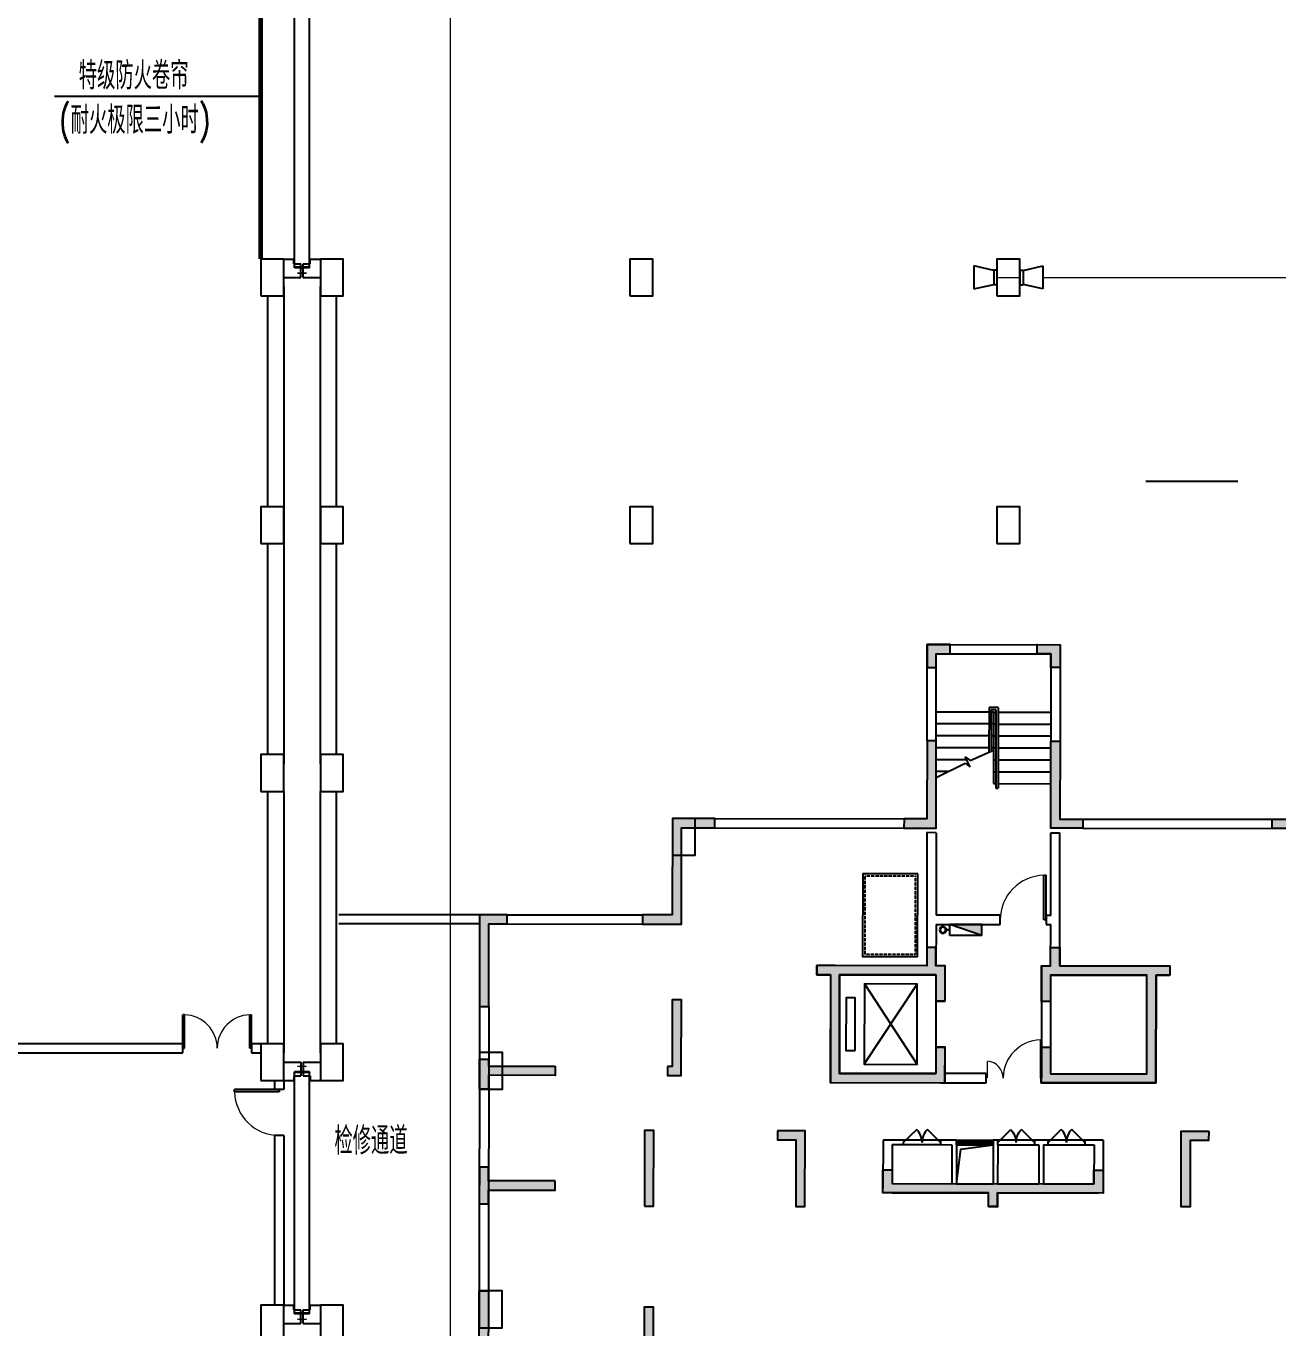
# Model space of a CAD drawing. Extents: x -781653 to 929899, y -295171 to 30012.
# Drawn here: x 249536 to 276832, y -184501 to -156124 of the extents above; entities that cross this region are included whole.
import ezdxf
from ezdxf.enums import TextEntityAlignment as Align

# ---------------------------------------------------------------- set-up
doc = ezdxf.new("R2010")
doc.units = 0
doc.header["$LTSCALE"] = 10
doc.header["$MEASUREMENT"] = 0
doc.linetypes.add('BORDER', pattern=[1.75, 0.5, -0.25, 0.5, -0.25, 0, -0.25])
doc.linetypes.add('DASH', pattern=[0.35, 0.25, -0.1])
doc.layers.get('0').update_dxf_attribs({"linetype": 'CONTINUOUS'})
for name, color, linetype in [('COLUMN', 1, 'CONTINUOUS'), ('DIM_SYMB', 3, 'CONTINUOUS'), ('HT-TEXT', 7, 'CONTINUOUS'), ('JPS-X', 1, 'BORDER'), ('JPS-XHS', 7, 'CONTINUOUS'), ('LVTRY', 6, 'CONTINUOUS'), ('RD-equip', 3, 'CONTINUOUS'), ('solid', 252, 'CONTINUOUS'), ('STAIR', 9, 'CONTINUOUS'), ('TEXT', 7, 'CONTINUOUS'), ('wall', 8, 'CONTINUOUS'), ('wall-jg', 7, 'CONTINUOUS'), ('WINDOW', 4, 'CONTINUOUS'), ('结构墙', 1, 'CONTINUOUS')]:
    doc.layers.add(name, color=color, linetype=linetype)
doc.layers.add('RD-line', color=2, linetype='CONTINUOUS', lineweight=0)
doc.styles.add('_TEL_DIM', font='SIMPLEX', dxfattribs={"width": 0.8, "height": 3.5, "bigfont": 'HZTXT'})
doc.styles.add('FS2', font='tjromans.shx', dxfattribs={"width": 0.8, "bigfont": 'tjhztxt.shx'})
doc.linetypes.add('BRA', pattern='A,2.8,-0.1,["B",_TEL_DIM,S=0.07,R=0,X=0,Y=-0.12],-0.25', length=3.15)
doc.linetypes.add('CCTV', pattern='A,2.8,-0.1,["V",_TEL_DIM,S=0.07,R=0,X=0,Y=-0.12],-0.25', length=3.15)

# ---------------------------------------------------------------- blocks, each defined once
blk = doc.blocks.new('$DorLib2D$00000002')
for p, q in [((-0.5, 0), (-0.5, 0.4875)), ((-0.475, 0.4875), (-0.5, 0.4875)), ((-0.475, 0), (-0.475, 0.4875)), ((0.475, 0), (0.475, 0.4875)), ((0.475, 0.4875), (0.5, 0.4875)), ((0.5, 0), (0.5, 0.4875)), ((-0.5, 0), (-0.475, 0)), ((0.5, 0), (0.475, 0))]:
    blk.add_line(p, q)
at = {"lineweight": 13}
for centre, start, end in [((-0.4875, 0), 0, 88.53072), ((0.4875, 0), 91.46928, 180)]:
    blk.add_arc(centre, 0.4875, start, end, dxfattribs=at)
blk = doc.blocks.new('DXHS')
at = {"layer": 'JPS-XHS'}
blk.add_hatch(color=256, dxfattribs=at).paths.add_polyline_path([(-350, 240), (-350, 0), (350, 0)])
at = {"layer": 'JPS-XHS', "linetype": 'Continuous'}
for p, q in [((-350, 240), (-350, 0)), ((-350, 240), (350, 240)), ((-350, 0), (350, 0)), ((350, 240), (350, 0))]:
    blk.add_line(p, q, dxfattribs=at)
at = {"layer": 'JPS-XHS'}
blk.add_line((-350, 240), (350, 0), dxfattribs=at)
blk = doc.blocks.new('FF')
at = {"linetype": 'Continuous'}
for radius in [75, 60]:
    blk.add_circle((0, 0), radius, dxfattribs=at)
blk = doc.blocks.new('$DorLib2D$00000001')
for p, q in [((0.45, 0.975), (0.5, 0.975)), ((0.45, 0), (0.45, 0.975)), ((0.5, 0), (0.5, 0.975)), ((0.5, 0), (0.45, 0))]:
    blk.add_line(p, q)
at = {"lineweight": 13}
blk.add_arc((0.475, 0), 0.975, 91.4693, 180, dxfattribs=at)
blk = doc.blocks.new('$DorLib2D$00000116')
at = {"color": 0}
for p, q in [((-0.5, 0), (-0.146, 0.354)), ((0.5, 0), (0.146, 0.354))]:
    blk.add_line(p, q, dxfattribs=at)
for centre, start, end in [((-0.5, 0), 0, 45), ((0.5, 0), 135, 180)]:
    blk.add_arc(centre, 0.5, start, end, dxfattribs=at)
blk = doc.blocks.new('$WINLIB2D$00000001')
for p, q in [((-0.5, 0.5), (0.5, 0.5)), ((-0.5, 0.5), (-0.5, -0.5)), ((0.5, -0.5), (0.5, 0.5)), ((0.5, 0.167), (-0.5, 0.167)), ((0.5, -0.167), (-0.5, -0.167)), ((-0.5, -0.5), (0.5, -0.5))]:
    blk.add_line(p, q)
blk = doc.blocks.new('$DorLib2D$00000025')
at = {"const_width": 0.02}
for points in [[(0.481, -0.001), (0.481, 0.691)], [(-0.481, 0.001), (-0.481, 0.308)]]:
    blk.add_lwpolyline(points, dxfattribs=at)
at = {"lineweight": 13}
for centre, radius, start, end in [((0.505, -0.002), 0.699, 91.9397, 179.7238), ((-0.501, 0.003), 0.307, 359.7899, 85.7508)]:
    blk.add_arc(centre, radius, start, end, dxfattribs=at)
blk = doc.blocks.new('A$C792B4C8B')
at = {"layer": 'solid'}
for points in [[(10700, 9500), (10700, 8925), (10900, 8925), (10900, 9700), (10700, 9700), (10700, 10100), (10500, 10100), (10500, 9700), (8100, 9700), (8100, 9500), (8400, 9500), (8400, 7150), (10900, 7150), (10900, 7925), (10700, 7925), (10700, 7350), (8600, 7350), (8600, 9500)], [(9750, 4950), (9750, 5250), (9550, 5250), (9550, 4750), (11850, 4750), (11850, 4450), (12050, 4450), (12050, 4750), (14350, 4750), (14350, 5250), (14150, 5250), (14150, 4950)]]:
    blk.add_hatch(color=8, dxfattribs=at).paths.add_polyline_path(points)
at = {"layer": 'DIM_SYMB', "color": 8}
blk.add_lwpolyline([(12600, 13670, 0, 0, 0), (12600, 15593, 0, 0, 0), (11300, 15593, 0, 0, 0), (11300, 14750, 80, 0, 0), (11300, 14450, 0, 0, 0)], format="xyseb", dxfattribs=at)
at = {"layer": 'JPS-X', "color": 8, "const_width": 50}
blk.add_lwpolyline([(10925, 10480), (11000, 10480)], dxfattribs=at)
at = {"layer": 'LVTRY', "color": 8}
blk.add_lwpolyline([(11150, 4950), (11248, 5706), (11950, 5800)], dxfattribs=at)
at = {"layer": 'STAIR', "color": 8}
for p, q in [((11850, 15330), (11850, 14352)), ((12050, 15330), (11850, 15330)), ((12050, 15330), (12050, 13570)), ((11850, 15230), (10700, 15230)), ((11900, 15280), (11900, 14374)), ((12000, 15280), (11900, 15280)), ((11950, 15230), (11900, 15230)), ((11950, 15230), (11950, 14397)), ((11950, 15230), (12000, 15230)), ((11950, 15230), (11950, 13670)), ((12000, 15280), (12000, 13570)), ((12050, 15230), (13200, 15230)), ((11850, 14970), (10700, 14970)), ((11950, 14970), (11900, 14970)), ((11950, 14970), (12000, 14970)), ((12050, 14970), (13200, 14970)), ((11850, 14710), (10700, 14710)), ((11950, 14710), (11900, 14710)), ((11950, 14710), (12000, 14710)), ((12050, 14710), (13200, 14710)), ((11850, 14450), (10700, 14450)), ((11363, 14190), (10700, 14190)), ((11333, 14253), (11439, 14172)), ((11438, 14037), (11333, 14253)), ((11439, 14172), (11950, 14397)), ((11950, 14450), (11900, 14450)), ((11950, 14450), (12000, 14450)), ((11950, 14190), (12000, 14190)), ((12050, 14450), (13200, 14450)), ((12050, 14190), (13200, 14190)), ((10700, 13804), (11332, 14119)), ((10953, 13930), (10700, 13930)), ((11332, 14119), (11438, 14037)), ((11950, 13930), (12000, 13930)), ((12050, 13930), (13200, 13930)), ((11950, 13670), (12000, 13670)), ((12050, 13670), (13200, 13670)), ((12000, 13570), (12050, 13570)), ((9140, 7550), (10290, 9300)), ((9140, 9300), (10290, 7550)), ((10700, 8925), (10700, 7925)), ((10800, 5900), (10000, 5900)), ((10000, 5800), (10800, 5800)), ((12850, 5900), (12050, 5900)), ((12050, 5800), (12850, 5800)), ((13950, 5900), (13150, 5900)), ((13150, 5800), (13950, 5800))]:
    blk.add_line(p, q, dxfattribs=at)
for points in [[(10300, 11700), (9100, 11700), (9100, 9900), (10300, 9900)], [(10290, 7550), (10290, 9300), (9140, 9300), (9140, 7550)], [(8940, 7850), (8940, 9000), (8740, 9000), (8740, 7850)]]:
    blk.add_lwpolyline(points, close=True, dxfattribs=at)
at = {"layer": 'STAIR', "color": 8, "linetype": 'DASH'}
blk.add_lwpolyline([(10250, 11650), (9150, 11650), (9150, 9950), (10250, 9950)], close=True, dxfattribs=at)
at = {"layer": 'wall', "color": 8}
for p, q in [((10500, 12600), (10500, 10700)), ((10700, 12600), (10500, 12600)), ((10700, 12600), (10700, 10800)), ((13200, 10800), (13200, 12600)), ((13200, 12600), (13400, 12600)), ((13400, 10700), (13400, 12600)), ((12100, 10800), (10700, 10800)), ((12100, 10600), (12100, 10800)), ((13200, 10800), (13100, 10800)), ((13100, 10800), (13100, 10600)), ((10500, 10700), (10500, 9700)), ((10700, 10600), (12100, 10600)), ((10700, 10600), (10700, 9700)), ((13100, 10600), (13200, 10600)), ((13200, 9700), (13200, 10600)), ((13400, 9700), (13400, 10700)), ((8500, 9700), (8100, 9700)), ((8100, 9500), (8100, 9700)), ((10500, 9700), (8500, 9700)), ((10900, 9700), (10700, 9700)), ((10900, 8925), (10900, 9700)), ((13000, 9700), (13000, 7350)), ((13000, 9700), (13200, 9700)), ((13400, 9700), (15400, 9700)), ((15400, 9700), (15800, 9700)), ((15800, 9700), (15800, 9500)), ((8400, 9500), (8100, 9500)), ((8400, 9500), (8400, 7150)), ((8600, 9500), (8600, 7350)), ((10600, 9500), (8600, 9500)), ((10700, 9500), (10600, 9500)), ((10700, 9500), (10700, 8925)), ((13200, 9500), (13200, 7350)), ((13200, 9500), (13300, 9500)), ((13300, 9500), (15300, 9500)), ((15300, 7350), (15300, 9500)), ((15500, 9500), (15800, 9500)), ((15500, 7150), (15500, 9500)), ((10700, 8925), (10900, 8925)), ((10900, 7925), (10700, 7925)), ((10700, 7925), (10700, 7350)), ((10900, 7350), (10900, 7925)), ((8400, 7150), (10800, 7150)), ((8600, 7350), (10700, 7350)), ((10800, 7150), (11800, 7150)), ((11800, 7350), (10900, 7350)), ((11800, 7150), (11800, 7350)), ((13000, 7350), (13000, 7150)), ((13000, 7150), (13100, 7150)), ((13100, 7150), (15500, 7150)), ((13200, 7350), (15300, 7350)), ((10000, 5900), (9550, 5900)), ((9550, 5900), (9550, 4850)), ((9750, 5800), (10000, 5800)), ((9750, 5800), (9750, 4950)), ((10000, 5800), (10000, 5900)), ((11150, 5900), (10800, 5900)), ((10800, 5900), (10800, 5800)), ((10800, 5800), (11050, 5800)), ((11050, 5800), (11050, 4950)), ((11150, 5800), (11150, 5900)), ((11150, 5800), (11150, 4950)), ((12050, 5900), (11950, 5900)), ((11950, 5900), (11950, 5800)), ((11950, 5800), (11950, 4950)), ((12050, 5800), (12050, 5900)), ((12050, 5800), (12050, 4950)), ((13050, 5900), (12850, 5900)), ((12850, 5900), (12850, 5800)), ((12850, 5800), (12950, 5800)), ((12950, 5800), (12950, 4950)), ((13150, 5900), (13050, 5900)), ((13050, 5800), (13150, 5800)), ((13050, 5800), (13050, 4950)), ((13150, 5800), (13150, 5900)), ((14350, 5900), (13950, 5900)), ((13950, 5900), (13950, 5800)), ((13950, 5800), (14150, 5800)), ((14150, 5800), (14150, 4950)), ((14350, 5900), (14350, 4950)), ((9750, 4950), (11050, 4950)), ((11150, 4950), (11950, 4950)), ((11950, 4950), (11950, 4950)), ((12050, 4950), (12950, 4950)), ((13050, 4950), (14150, 4950)), ((9750, 4750), (11150, 4750)), ((11150, 4750), (11850, 4750)), ((11850, 4450), (11850, 4750)), ((12050, 4750), (13050, 4750)), ((12050, 4750), (12050, 4750)), ((12050, 4450), (12050, 4750)), ((13050, 4750), (14250, 4750)), ((11850, 4450), (12050, 4450))]:
    blk.add_line(p, q, dxfattribs=at)
at = {"layer": 'wall-jg', "color": 8}
blk.add_line((10900, 8925), (10700, 8925), dxfattribs=at)
for points in [[(10900, 8925), (10900, 9700), (10700, 9700), (10700, 10100), (10500, 10100), (10500, 9700), (8100, 9700), (8100, 9500), (8400, 9500), (8400, 7150), (10900, 7150), (10900, 7925), (10700, 7925), (10700, 7350), (8600, 7350), (8600, 9500), (10700, 9500), (10700, 8925)], [(14350, 5250), (14350, 4750), (12050, 4750), (12050, 4450), (11850, 4450), (11850, 4750), (9550, 4750), (9550, 5250), (9750, 5250), (9750, 4950), (14150, 4950), (14150, 5250), (14350, 5250)]]:
    blk.add_lwpolyline(points, dxfattribs=at)
at = {"layer": 'WINDOW', "color": 8, "linetype": 'DASH'}
for p, q in [((10900, 8925), (10700, 8925)), ((10700, 7925), (10900, 7925))]:
    blk.add_line(p, q, dxfattribs=at)
at = {"layer": 'JPS-X', "color": 8, "xscale": -1}
blk.add_blockref('FF', (10850, 10480), dxfattribs=at)
at = {"layer": 'JPS-XHS', "color": 8, "rotation": 179.9999999999999}
blk.add_blockref('DXHS', (11350, 10600), dxfattribs=at)
at = {"layer": 'WINDOW', "color": 8}
for name, p, xscale, yscale, zscale in [('$DorLib2D$00000001', (12600, 10700), 1000, 1000, 1000), ('$DorLib2D$00000025', (12400, 7250), 1199.999999999999, 1199.999999999999, 1200), ('$DorLib2D$00000116', (12450, 5850), -800, 800, -800), ('$DorLib2D$00000116', (13550, 5850), 800, 800, 800)]:
    blk.add_blockref(name, p, dxfattribs=dict(at, xscale=xscale, yscale=yscale, zscale=zscale))
at = {"layer": 'WINDOW', "color": 8, "zscale": 800}
for name, p, xscale, yscale, rotation in [('$DorLib2D$00000116', (10400, 5850), 800, 800, 359.9999999999978), ('$WINLIB2D$00000001', (11550, 5850), -799.9999999999998, 99.99999999999997, 179.9999999999999)]:
    blk.add_blockref(name, p, dxfattribs=dict(at, xscale=xscale, yscale=yscale, rotation=rotation))
blk = doc.blocks.new('A$C0A254713')
at = {"layer": 'solid'}
h = blk.add_hatch(color=256, dxfattribs=at)
h.paths.add_polyline_path([(-31725, 19426), (-31825, 19426), (-31825, 19326), (-31725, 19326)])
h.paths.add_polyline_path([(-31325, 19426), (-31725, 19426), (-31725, 19326), (-31325, 19326)])
h.paths.add_polyline_path([(-31325, 19326), (-31725, 19326), (-31725, 18926), (-31625, 18926), (-31625, 19226), (-31325, 19226)])
h.paths.add_polyline_path([(-31725, 19326), (-31825, 19326), (-31825, 18926), (-31725, 18926)])
h = blk.add_hatch(color=256, dxfattribs=at)
h.paths.add_polyline_path([(-29025, 19426), (-28925, 19426), (-28925, 19326), (-29025, 19326)])
h.paths.add_polyline_path([(-29425, 19426), (-29025, 19426), (-29025, 19326), (-29425, 19326)])
h.paths.add_polyline_path([(-29425, 19326), (-29025, 19326), (-29025, 18926), (-29125, 18926), (-29125, 19226), (-29425, 19226)])
h.paths.add_polyline_path([(-29025, 19326), (-28925, 19326), (-28925, 18926), (-29025, 18926)])
for points in [[(-31625, 15426), (-31625, 17126), (-31625, 17326), (-31825, 17326), (-31825, 15626), (-32325, 15626), (-32325, 15426)], [(-28925, 15626), (-28925, 17326), (-29125, 17326), (-29125, 17126), (-29125, 15426), (-28425, 15426), (-28425, 15626)], [(-37375, 15626), (-37375, 13526), (-38025, 13526), (-38025, 13326), (-37175, 13326), (-37175, 15426), (-36450, 15426), (-36450, 15626)], [(-24300, 15626), (-24300, 15426), (-23575, 15426), (-23575, 13326), (-22725, 13326), (-22725, 13526), (-23375, 13526), (-23375, 15626)], [(-41575, 13526), (-41575, 11526), (-41375, 11526), (-41375, 13326), (-40975, 13326), (-40975, 13526)], [(-31625, 12226), (-31625, 11651), (-31425, 11651), (-31425, 12426), (-31625, 12426), (-31625, 12826), (-31825, 12826), (-31825, 12426), (-34225, 12426), (-34225, 12226), (-33925, 12226), (-33925, 9876), (-31425, 9876), (-31425, 10651), (-31625, 10651), (-31625, 10076), (-33725, 10076), (-33725, 12226)], [(-27025, 12226), (-27025, 10076), (-29125, 10076), (-29125, 10651), (-29325, 10651), (-29325, 9876), (-26825, 9876), (-26825, 12226), (-26525, 12226), (-26525, 12426), (-28925, 12426), (-28925, 12826), (-29125, 12826), (-29125, 12426), (-29325, 12426), (-29325, 11651), (-29125, 11651), (-29125, 12226)], [(-37175, 10026), (-37175, 11676), (-37375, 11676), (-37375, 10226), (-37475, 10226), (-37475, 10026)], [(-39925, 10026), (-39925, 10226), (-41375, 10226), (-41375, 10376), (-41575, 10376), (-41575, 9726), (-41375, 9726), (-41375, 10026)], [(-37775, 8826), (-37975, 8826), (-37975, 7176), (-37775, 7176)], [(-34475, 8826), (-35075, 8826), (-35075, 8626), (-34675, 8626), (-34675, 7176), (-34475, 7176)], [(-25675, 8626), (-25675, 8826), (-26275, 8826), (-26275, 7176), (-26075, 7176), (-26075, 8626)], [(-39925, 7526), (-39925, 7726), (-41375, 7726), (-41375, 8026), (-41575, 8026), (-41575, 7226), (-41375, 7226), (-41375, 7526)], [(-32575, 7676), (-32575, 7976), (-32775, 7976), (-32775, 7476), (-30475, 7476), (-30475, 7176), (-30275, 7176), (-30275, 7476), (-27975, 7476), (-27975, 7976), (-28175, 7976), (-28175, 7676)], [(-40575, 3326), (-40575, 3526), (-41375, 3526), (-41375, 5326), (-41575, 5326), (-41575, 3326)], [(-38775, 3526), (-38775, 3326), (-37775, 3326), (-37775, 3926), (-37475, 3926), (-37475, 4126), (-37775, 4126), (-37775, 4976), (-37975, 4976), (-37975, 3526)]]:
    blk.add_hatch(color=256, dxfattribs=at).paths.add_polyline_path(points)
at = {"layer": 'wall-jg'}
blk.add_line((-31425, 11651), (-31625, 11651), dxfattribs=at)
for points in [[(-31825, 18926), (-31625, 18926), (-31625, 19226), (-31325, 19226), (-31325, 19426), (-31825, 19426), (-31825, 18926)], [(-28925, 18926), (-29125, 18926), (-29125, 19226), (-29425, 19226), (-29425, 19426), (-28925, 19426), (-28925, 18926)], [(-32325, 15626), (-32325, 15426), (-31625, 15426), (-31625, 17126), (-31625, 17126), (-31625, 17326), (-31825, 17326), (-31825, 15626), (-32325, 15626)], [(-28425, 15626), (-28425, 15426), (-29125, 15426), (-29125, 17126), (-29125, 17126), (-29125, 17326), (-28925, 17326), (-28925, 15626), (-28425, 15626)], [(-38025, 13526), (-38025, 13326), (-37175, 13326), (-37175, 15426), (-36450, 15426), (-36450, 15626), (-37375, 15626), (-37375, 13526), (-38025, 13526)], [(-22725, 13526), (-22725, 13326), (-23575, 13326), (-23575, 15426), (-24300, 15426), (-24300, 15626), (-23375, 15626), (-23375, 13526), (-22725, 13526)], [(-31425, 11651), (-31425, 12426), (-31625, 12426), (-31625, 12826), (-31825, 12826), (-31825, 12426), (-34225, 12426), (-34225, 12226), (-33925, 12226), (-33925, 9876), (-31425, 9876), (-31425, 10651), (-31625, 10651), (-31625, 10076), (-33725, 10076), (-33725, 12226), (-31625, 12226), (-31625, 11651)], [(-29125, 11651), (-29325, 11651), (-29325, 12426), (-29125, 12426), (-29125, 12826), (-28925, 12826), (-28925, 12426), (-26525, 12426), (-26525, 12226), (-26825, 12226), (-26825, 9876), (-29325, 9876), (-29325, 10651), (-29125, 10651), (-29125, 10076), (-27025, 10076), (-27025, 12226), (-29125, 12226), (-29125, 11651)], [(-37475, 10226), (-37475, 10026), (-37175, 10026), (-37175, 11676), (-37375, 11676), (-37375, 10226), (-37475, 10226)], [(-37975, 7176), (-37775, 7176), (-37775, 8826), (-37975, 8826), (-37975, 7176)], [(-39925, 7726), (-41375, 7726), (-41375, 8026), (-41575, 8026), (-41575, 7226), (-41375, 7226), (-41375, 7526), (-39925, 7526), (-39925, 7726)], [(-27975, 7976), (-27975, 7476), (-30275, 7476), (-30275, 7176), (-30475, 7176), (-30475, 7476), (-32775, 7476), (-32775, 7976), (-32575, 7976), (-32575, 7676), (-28175, 7676), (-28175, 7976), (-27975, 7976)], [(-37775, 4126), (-37775, 4976), (-37975, 4976), (-37975, 3526), (-38775, 3526), (-38775, 3326), (-37775, 3326), (-37775, 3926), (-37475, 3926), (-37475, 4126), (-37775, 4126)]]:
    blk.add_lwpolyline(points, dxfattribs=at)
for points in [[(-40975, 13526), (-41575, 13526), (-41575, 11526), (-41375, 11526), (-41375, 13326), (-40975, 13326)], [(-39925, 10226), (-39925, 10026), (-41375, 10026), (-41375, 9726), (-41575, 9726), (-41575, 10376), (-41375, 10376), (-41375, 10226)], [(-35075, 8826), (-35075, 8626), (-34675, 8626), (-34675, 7176), (-34475, 7176), (-34475, 8826)], [(-25675, 8826), (-25675, 8626), (-26075, 8626), (-26075, 7176), (-26275, 7176), (-26275, 8826)], [(-41375, 3526), (-40575, 3526), (-40575, 3326), (-41575, 3326), (-41575, 5326), (-41375, 5326)]]:
    blk.add_lwpolyline(points, close=True, dxfattribs=at)
blk = doc.blocks.new('A$C0FE76EBE')
at = {"layer": 'COLUMN'}
for points in [[(-172537, 24147), (-172037, 24147), (-172037, 24947), (-172537, 24947)], [(-171237, 24147), (-170737, 24147), (-170737, 24947), (-171237, 24947)], [(-164487, 24147), (-163987, 24147), (-163987, 24947), (-164487, 24947)], [(-156487, 24147), (-155987, 24147), (-155987, 24947), (-156487, 24947)], [(-172537, 18747), (-172037, 18747), (-172037, 19547), (-172537, 19547)], [(-171237, 18747), (-170737, 18747), (-170737, 19547), (-171237, 19547)], [(-164487, 18747), (-163987, 18747), (-163987, 19547), (-164487, 19547)], [(-156487, 18747), (-155987, 18747), (-155987, 19547), (-156487, 19547)], [(-172537, 13347), (-172037, 13347), (-172037, 14147), (-172537, 14147)], [(-171237, 13347), (-170737, 13347), (-170737, 14147), (-171237, 14147)], [(-163562, 11953), (-163062, 11953), (-163062, 12753), (-163562, 12753)], [(-172537, 7047), (-172037, 7047), (-172037, 7847), (-172537, 7847)], [(-171237, 7047), (-170737, 7047), (-170737, 7847), (-171237, 7847)], [(-167767, 6857), (-167267, 6857), (-167267, 7657), (-167767, 7657)], [(-167773, 1657), (-167273, 1657), (-167273, 2457), (-167773, 2457)], [(-172537, 1347), (-172037, 1347), (-172037, 2147), (-172537, 2147)], [(-171237, 1347), (-170737, 1347), (-170737, 2147), (-171237, 2147)]]:
    blk.add_lwpolyline(points, close=True, dxfattribs=at)
at = {"layer": '结构墙'}
for p, q in [((-172037, 24947), (-171812, 24947)), ((-171812, 24847), (-171812, 24947)), ((-171812, 24847), (-171662, 24847)), ((-171662, 24547), (-171662, 24847)), ((-171612, 24547), (-171612, 24847)), ((-171612, 24847), (-171462, 24847)), ((-171462, 24847), (-171462, 24947)), ((-171462, 24947), (-171237, 24947)), ((-172037, 24547), (-171662, 24547)), ((-171612, 24547), (-171237, 24547)), ((-172037, 7447), (-171662, 7447)), ((-171662, 7447), (-171662, 7147)), ((-171612, 7447), (-171237, 7447)), ((-171612, 7447), (-171612, 7147)), ((-171812, 7147), (-171662, 7147)), ((-171812, 7147), (-171812, 7047)), ((-171612, 7147), (-171462, 7147)), ((-171462, 7147), (-171462, 7047)), ((-172037, 7047), (-171812, 7047)), ((-171462, 7047), (-171237, 7047)), ((-172037, 2147), (-171812, 2147)), ((-171812, 2047), (-171812, 2147)), ((-171812, 2047), (-171662, 2047)), ((-171662, 1747), (-171662, 2047)), ((-171612, 1747), (-171612, 2047)), ((-171612, 2047), (-171462, 2047)), ((-171462, 2047), (-171462, 2147)), ((-171462, 2147), (-171237, 2147)), ((-172037, 1747), (-171662, 1747)), ((-171612, 1747), (-171237, 1747))]:
    blk.add_line(p, q, dxfattribs=at)
at = {"layer": '结构墙', "linetype": 'ByBlock'}
for p, q in [((-172387, 24147), (-172387, 19547)), ((-172037, 24347), (-172037, 13947)), ((-171237, 13947), (-171237, 24347)), ((-170887, 19547), (-170887, 24147)), ((-172387, 18747), (-172387, 14147)), ((-170887, 14147), (-170887, 18747)), ((-172387, 13347), (-172387, 7847)), ((-172037, 13347), (-172037, 7647)), ((-171237, 7647), (-171237, 13347)), ((-170887, 7847), (-170887, 13347))]:
    blk.add_line(p, q, dxfattribs=at)
blk = doc.blocks.new('adasdasdasd')
at = {"layer": 'RD-equip'}
for p, q in [((-151, 430), (-251, 0)), ((-154, 500), (-154, 430)), ((-154, 500), (159, 500)), ((-154, 430), (159, 430)), ((251, 0), (158, 430)), ((159, 500), (159, 430)), ((-251, 0), (251, 0))]:
    blk.add_line(p, q, dxfattribs=at)

msp = doc.modelspace()

# ---------------------------------------------------------------- linework, layer by layer
at = {"layer": 'HT-TEXT'}
msp.add_line((250157.4, -157655.2, 0), (254653.8, -157655.2, 0), dxfattribs=at)
at = {"layer": 'RD-line', "linetype": 'CCTV', "ltscale": 0.8}
msp.add_line((258781.4, -138821.7), (258781.4, -193946.4), dxfattribs=at)
at = {"layer": 'RD-line', "linetype": 'BRA', "ltscale": 0.8}
for p, q in [((270703.8, -161605.1), (271203.8, -161605.1)), ((271704, -161605.1), (286203.5, -161605.1))]:
    msp.add_line(p, q, dxfattribs=at)
at = {"layer": 'STAIR'}
for p, q in [((255388.8, -161380.2, 0), (255388.8, -155315.1, 0)), ((255718.8, -161380.2, 0), (255718.8, -155315.1, 0)), ((255388.8, -161395.2, 0), (255388.8, -161380.2, 0)), ((255718.8, -161380.2, 0), (255388.8, -161380.2, 0)), ((255718.8, -161395.2, 0), (255388.8, -161395.2, 0)), ((255718.8, -161395.2, 0), (255718.8, -161380.2, 0)), ((255718.8, -178915.1, 0), (255388.8, -178915.1, 0)), ((255388.8, -178915.1, 0), (255388.8, -178930.1, 0)), ((255388.8, -184180.2, 0), (255388.8, -178915.1, 0)), ((255718.8, -178930.1, 0), (255388.8, -178930.1, 0)), ((255718.8, -178915.1, 0), (255718.8, -178930.1, 0)), ((255718.8, -184180.2, 0), (255718.8, -178915.1, 0)), ((255388.8, -184195.2, 0), (255388.8, -184180.2, 0)), ((255718.8, -184180.2, 0), (255388.8, -184180.2, 0)), ((255718.8, -184195.2, 0), (255388.8, -184195.2, 0)), ((255718.8, -184195.2, 0), (255718.8, -184180.2, 0))]:
    msp.add_line(p, q, dxfattribs=at)
at = {"layer": 'STAIR', "linetype": 'ByBlock'}
msp.add_line((273953.8, -166044.4), (275953.8, -166044.4), dxfattribs=at)
at = {"layer": 'STAIR', "const_width": 30, "elevation": 0}
for points in [[(255453.8, -161510.2), (255653.8, -161510.2)], [(255453.8, -178800.1), (255653.8, -178800.1)], [(255453.8, -184310.2), (255653.8, -184310.2)]]:
    msp.add_lwpolyline(points, dxfattribs=at)
at = {"layer": 'wall'}
for p, q in [((264553.7, -173600.1), (268678.7, -173604.7)), ((264553.9, -173400.1), (268678.9, -173404.7)), ((272578.7, -173609), (276703.7, -173613.6)), ((272578.9, -173409), (276703.9, -173413.6)), ((259426.6, -175494.4), (256353.8, -175494.4)), ((260026.6, -175495), (262976.6, -175498.3)), ((259426.6, -175694.4), (256353.8, -175694.4)), ((260026.4, -175695), (262976.4, -175698.3)), ((259424.4, -177494.4), (259417.4, -183694.4)), ((259624.4, -177494.6), (259617.4, -183694.6)), ((254953.8, -179105.1), (254953.8, -179305.1)), ((255153.8, -179305.1), (254953.8, -179305.1)), ((255153.8, -179105.1), (255153.8, -179305.1)), ((255153.8, -180305.1), (254953.8, -180305.1)), ((254953.8, -180305.1), (254953.8, -184005.1)), ((255153.8, -180305.1), (255153.8, -184005.1))]:
    msp.add_line(p, q, dxfattribs=at)
at = {"layer": 'wall', "linetype": 'ByBlock'}
for p, q in [((252953.8, -178305.1), (239203.8, -178305.1)), ((252953.8, -178505.1), (252953.8, -178305.1)), ((254453.8, -178305.1), (254453.8, -178505.1)), ((254653.8, -178305.1), (254453.8, -178305.1)), ((247203.8, -178505.1), (252953.8, -178505.1)), ((254453.8, -178505.1), (254653.8, -178505.1))]:
    msp.add_line(p, q, dxfattribs=at)
at = {"layer": 'wall'}
for points in [[(269180.8, -171705.2), (269183.2, -169605.2), (272083.2, -169608.5), (272080.8, -171708.5)], [(269380.8, -171705.5), (269382.9, -169805.5), (271882.9, -169808.3), (271880.8, -171708.3)]]:
    msp.add_lwpolyline(points, dxfattribs=at)
at = {"layer": 'WINDOW', "linetype": 'DASH', "ltscale": 2, "const_width": 100}
msp.add_lwpolyline([(254653.8, -155505.1), (254653.8, -161205.1)], dxfattribs=at)

# ---------------------------------------------------------------- block references
at = {"rotation": 359.9360639599104}
msp.add_blockref('A$C792B4C8B', (258664.5, -186293.5), dxfattribs=at)
at = {"layer": 'RD-equip', "rotation": 269.9204302749589}
msp.add_blockref('adasdasdasd', (270203.5, -161602), dxfattribs=at)
at = {"layer": 'RD-equip', "xscale": -1, "rotation": 90.0795697250411}
msp.add_blockref('adasdasdasd', (271704, -161602), dxfattribs=at)
at = {"layer": 'wall', "rotation": 359.9360639599089}
msp.add_blockref('A$C0A254713', (300986, -189066.5), dxfattribs=at)
at = {"layer": 'WINDOW', "linetype": 'ByBlock'}
for name, p, xscale, yscale, zscale, rotation in [('$DorLib2D$00000002', (253703.8, -178405.1), 1500, 1500, 1500, 359.9999999999972), ('$DorLib2D$00000001', (255057.2, -179805.1), 1000, 1000, -1000, 90.00000000002262)]:
    msp.add_blockref(name, p, dxfattribs=dict(at, xscale=xscale, yscale=yscale, zscale=zscale, rotation=rotation))
at = {"layer": '结构墙'}
msp.add_blockref('A$C0FE76EBE', (427190.6, -186151.8), dxfattribs=at)

# ---------------------------------------------------------------- texts
at = {"layer": 'TEXT', "style": 'FS2', "width": 0.7}
msp.add_text('特级防火卷帘', height=600, rotation=0.16112, dxfattribs=at).set_placement((251883.5, -157503.4, 0), align=Align.CENTER)
msp.add_text('(耐火极限三小时)', height=600, rotation=0.16112, dxfattribs=at).set_placement((250257.9, -158476.6))
msp.add_text('检修通道', height=600, rotation=0.16112, dxfattribs=at).set_placement((257059.1, -180900), align=Align.BOTTOM_CENTER)

doc.saveas('drawing.dxf')
